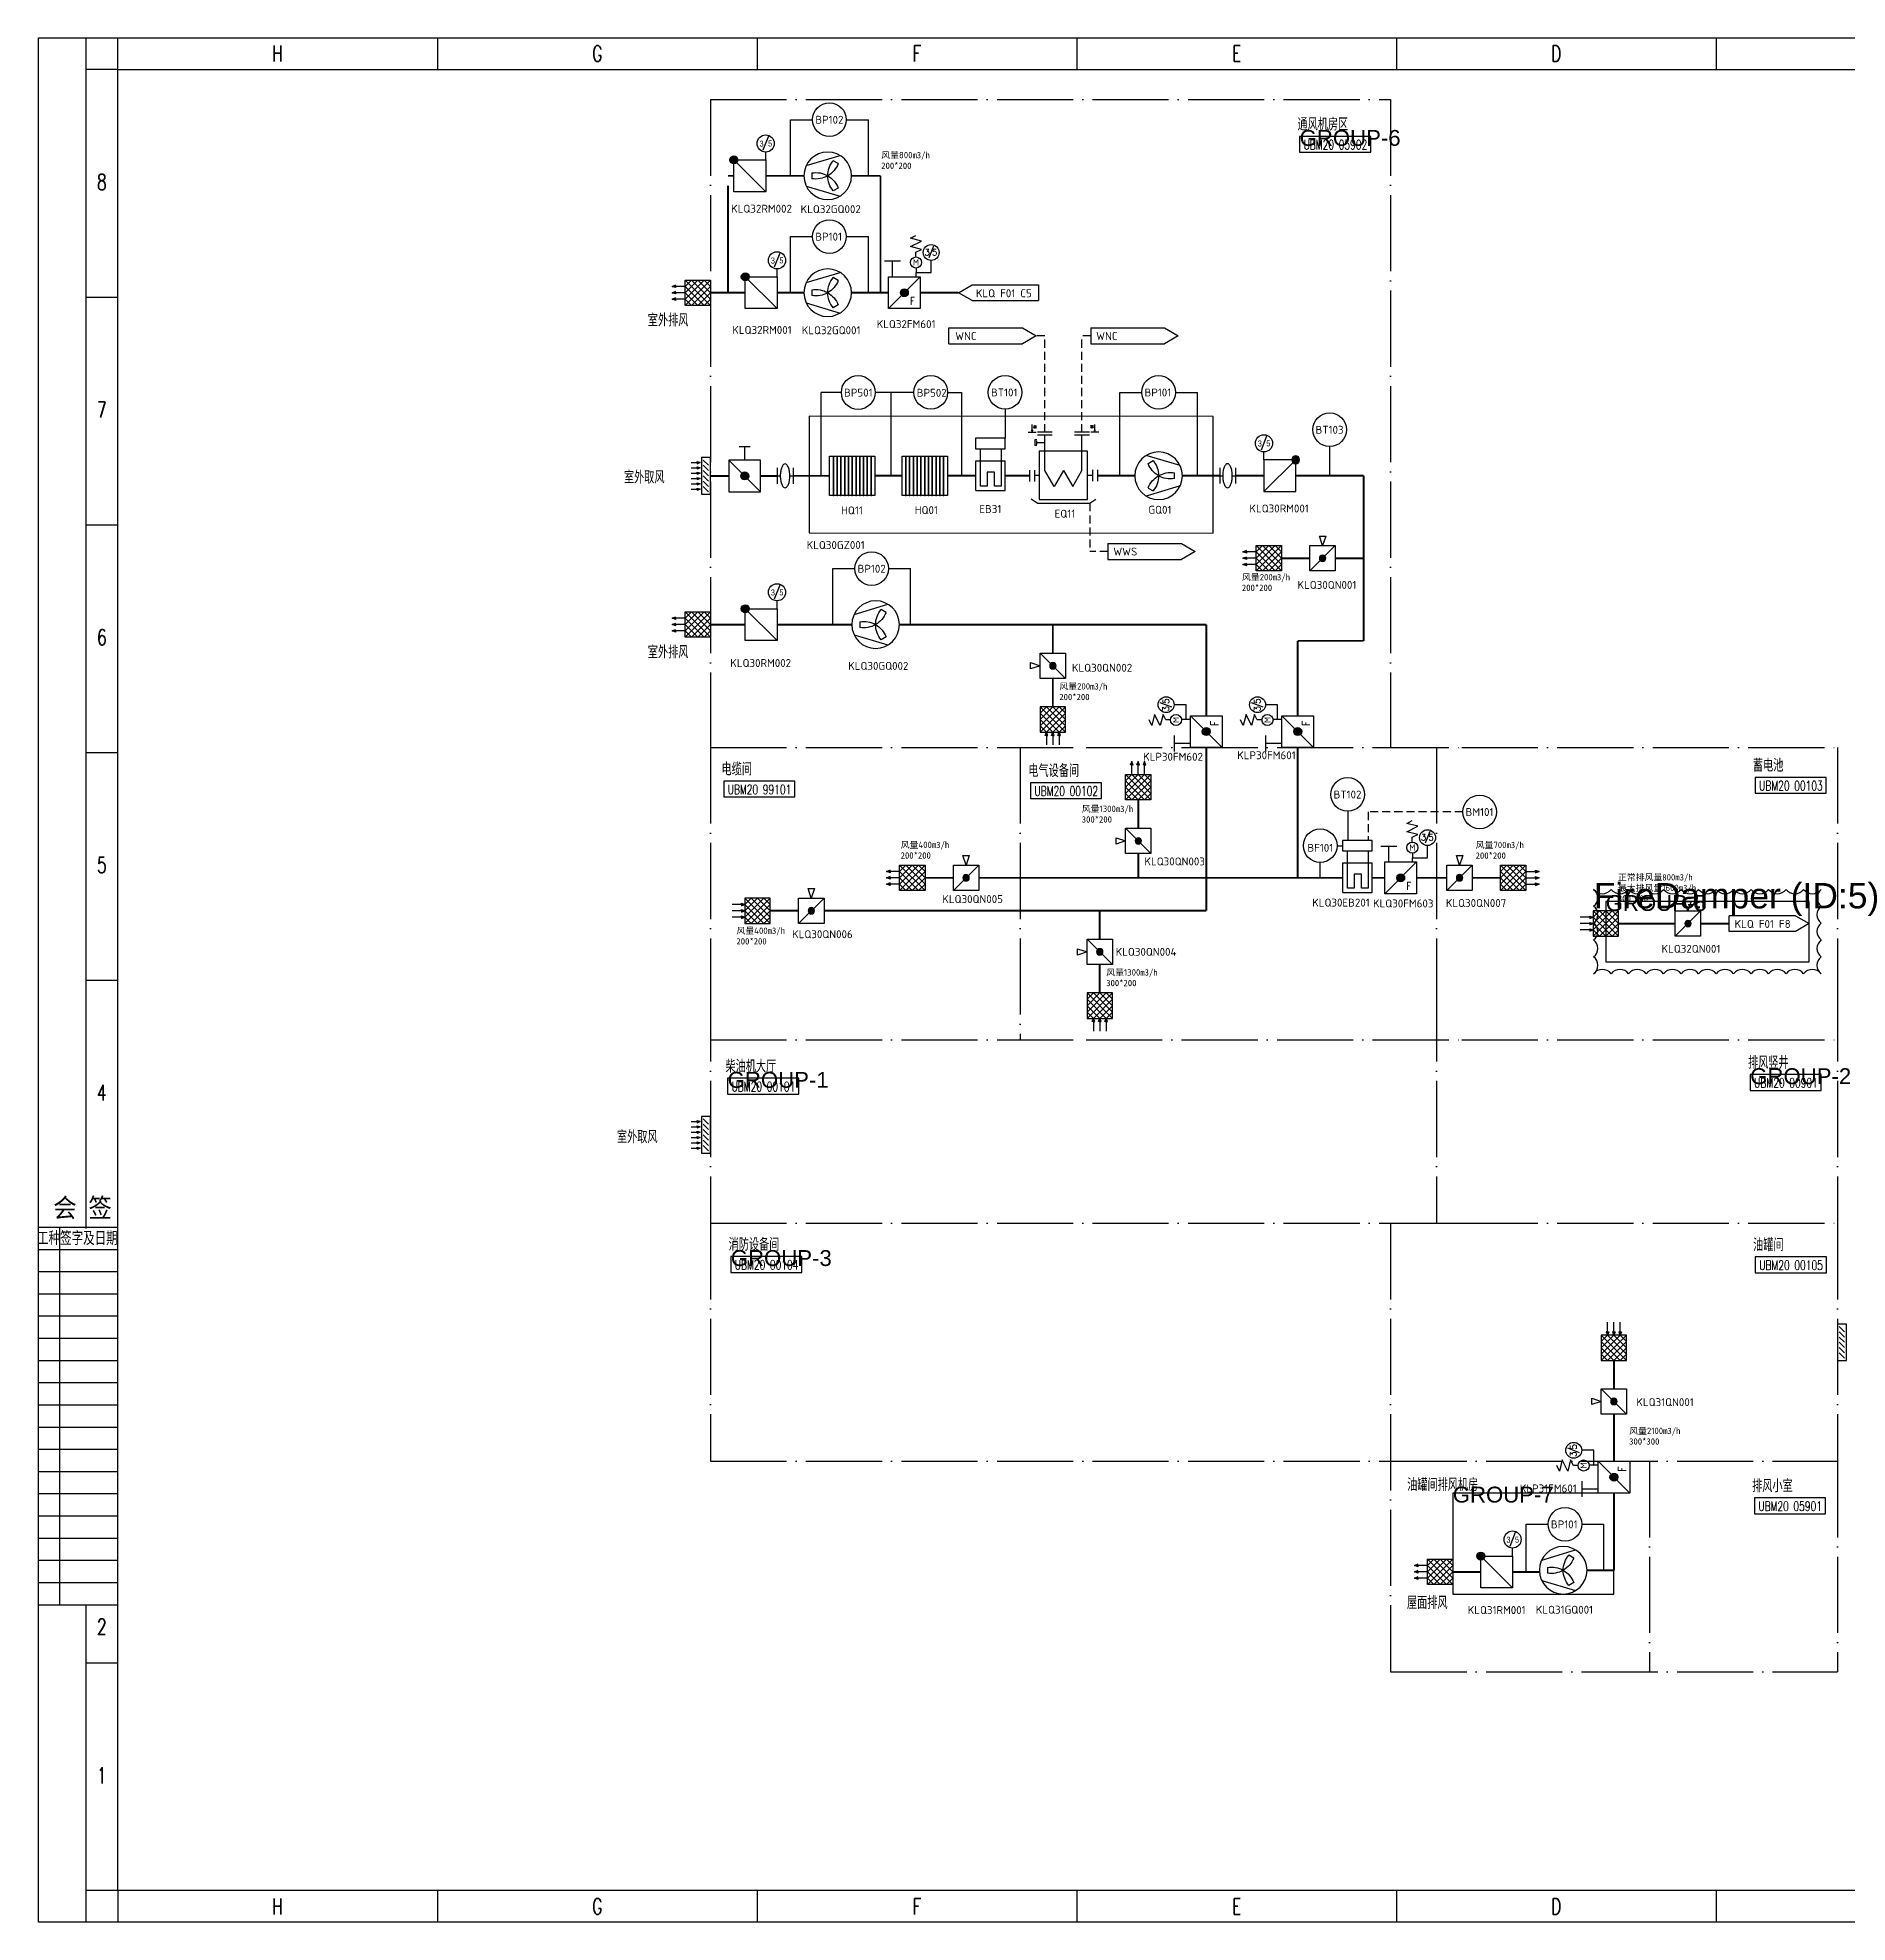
# Model space of a CAD drawing. Header units: inches. Extents: x 15 to 3191, y -520 to 602.
# Drawn here: x 15 to 585, y 8 to 602 of the extents above; entities that cross this region are included whole.
import ezdxf
from ezdxf.enums import TextEntityAlignment as Align

# ---------------------------------------------------------------- set-up
doc = ezdxf.new("R2010")
doc.units = ezdxf.units.IN
for name, pattern in [('ACAD_ISO04W100', [30, 24, -3, 0, -3]), ('DASHEDX2', [38.1, 25.4, -12.7]), ('DASHEDX3', [7, 5, -2])]:
    doc.linetypes.add(name, pattern=pattern)
for name, color, linetype in [('05Basic', 3, 'Continuous'), ('1', 7, 'Continuous'), ('DUCT', 1, 'Continuous'), ('FEATURE_ANNOTATIONS', 1, 'Continuous'), ('LEGEND_BBOX', 1, 'Continuous'), ('TBasic', 2, 'Continuous'), ('V-10_fire damper', 3, 'Continuous'), ('图框', 4, 'Continuous'), ('土建', 4, 'Continuous'), ('通风设备', 3, 'Continuous')]:
    doc.layers.add(name, color=color, linetype=linetype)
doc.styles.add('HW', font='wromans.shx', dxfattribs={"bigfont": 'hztxtc.shx'})
doc.styles.add('HZ', font='txt_____.ttf', dxfattribs={"width": 0.7, "bigfont": 'HZTXT'})
doc.styles.add('ISOCP', font='isocpeur.ttf')
doc.styles.add('ISOCPEUR', font='isocpeur.ttf')
doc.styles.add('ROMAND', font='romand__.ttf', dxfattribs={"width": 0.7, "bigfont": 'OCHINESE.shx'})
doc.styles.add('SIMPLEX', font='SIMPLEX', dxfattribs={"width": 0.6})
doc.styles.get("Standard").update_dxf_attribs({"font": 'arial.ttf'})

# ---------------------------------------------------------------- blocks, each defined once
blk = doc.blocks.new('会签')
at = {"color": 0, "transparency": 33554687}
for p, q in [((3629.69, -1305.73), (3604.69, -1305.73)), ((3611.37, -1424.73), (3611.37, -1305.73)), ((3629.69, -1312.73), (3604.69, -1312.73)), ((3629.69, -1319.73), (3604.69, -1319.73)), ((3629.69, -1326.73), (3604.69, -1326.73)), ((3629.69, -1333.73), (3604.69, -1333.73)), ((3629.69, -1340.73), (3604.69, -1340.73)), ((3629.69, -1347.73), (3604.69, -1347.73)), ((3629.69, -1354.73), (3604.69, -1354.73)), ((3629.69, -1361.73), (3604.69, -1361.73)), ((3629.69, -1368.73), (3604.69, -1368.73)), ((3629.69, -1375.73), (3604.69, -1375.73)), ((3629.69, -1382.73), (3604.69, -1382.73)), ((3629.69, -1389.73), (3604.69, -1389.73)), ((3629.69, -1396.73), (3604.69, -1396.73)), ((3629.69, -1403.73), (3604.69, -1403.73)), ((3629.69, -1410.73), (3604.69, -1410.73)), ((3629.69, -1417.73), (3604.69, -1417.73)), ((3629.69, -1424.73), (3604.69, -1424.73))]:
    blk.add_line(p, q, dxfattribs=at)
for s, height, style, width, p in [('会 签  ', 6, 'HZ', 0.9, (3622.23, -1302.52)), ('工种签字及日期', 3.8, 'ROMAND', 0.7, (3616.9, -1310.89))]:
    blk.add_text(s, height=height, dxfattribs=dict(at, style=style, width=width)).set_placement(p, align=Align.CENTER)
blk = doc.blocks.new('tk1')
at = {"layer": '图框'}
for p, q in [((-831, 584), (10, 584)), ((-831, -10), (-831, 584)), ((-816, 208.63), (-816, 584)), ((-806, 574), (-806, 584)), ((-705.25, 584), (-705.25, 574)), ((-604.5, 584), (-604.5, 574)), ((-503.75, 584), (-503.75, 574)), ((-403, 584), (-403, 574)), ((-302.25, 584), (-302.25, 574)), ((-201.5, 584), (-201.5, 574)), ((-100.75, 584), (-100.75, 574)), ((0, 574), (0, 584)), ((10, 584), (10, -10)), ((-806, 574), (-816, 574)), ((0, 574), (10, 574)), ((-816, 502.25), (-806, 502.25)), ((0, 502.25), (10, 502.25)), ((-816, 430.5), (-806, 430.5)), ((0, 430.5), (10, 430.5)), ((-816, 358.75), (-806, 358.75)), ((0, 358.75), (10, 358.75)), ((-816, 287), (-806, 287)), ((0, 287), (0, 0)), ((0, 287), (0, 0)), ((0, 287), (0, 0)), ((0, 287), (0, 0)), ((0, 287), (10, 287)), ((0, 215.25), (10, 215.25)), ((0, 143.5), (10, 143.5)), ((-816, -10), (-816, 89.94)), ((-816, 71.75), (-806, 71.75)), ((0, 71.75), (10, 71.75)), ((-806, 0), (-816, 0)), ((-806, 0), (-806, -10)), ((-705.25, 0), (-705.25, -10)), ((-604.5, 0), (-604.5, -10)), ((-503.75, 0), (-503.75, -10)), ((-403, 0), (-403, -10)), ((-302.25, 0), (-302.25, -10)), ((-201.5, 0), (-201.5, -10)), ((-201.5, 0), (-201.5, -10)), ((-100.75, 0), (-100.75, -10)), ((0, 0), (0, -10)), ((0, 0), (10, 0)), ((10, -10), (-831, -10))]:
    blk.add_line(p, q, dxfattribs=at)
at = {"layer": '图框', "color": 1}
for p, q in [((-806, 574), (0, 574)), ((-806, 0), (-806, 574)), ((0, 574), (0, 0)), ((0, 0), (-806, 0))]:
    blk.add_line(p, q, dxfattribs=at)
at = {"color": 0, "transparency": 33554687}
blk.add_blockref('会签', (-4435.65, 1514.73), dxfattribs=at)
at = {"layer": '图框', "style": 'HZ', "width": 0.7}
for s, p in [('H', (-755.63, 576.5)), ('G', (-654.88, 576.5)), ('F', (-554.13, 576.5)), ('E', (-453.38, 576.5)), ('D', (-352.63, 576.5)), ('C', (-251.88, 576.5)), ('B', (-151.13, 576.5)), ('A', (-50.38, 576.5)), ('8', (-811.04, 536.01)), ('8', (4.96, 536.01)), ('7', (-811.04, 464.26)), ('7', (4.96, 464.26)), ('6', (-811.04, 392.51)), ('6', (4.96, 392.51)), ('5', (-811.04, 320.76)), ('5', (4.96, 320.76)), ('4', (-811.04, 249.01)), ('4', (4.96, 249.01)), ('3', (4.96, 177.26)), ('2', (4.96, 105.51)), ('2', (-811.04, 80.69)), ('1', (-811.04, 33.76)), ('1', (4.96, 33.76)), ('H', (-755.63, -7.5)), ('G', (-654.88, -7.5)), ('F', (-554.13, -7.5)), ('E', (-453.38, -7.5)), ('D', (-352.63, -7.5)), ('C', (-251.88, -7.5)), ('B', (-151.13, -7.5)), ('A', (-50.38, -7.5))]:
    blk.add_text(s, height=5, dxfattribs=at).set_placement(p, align=Align.CENTER)
blk = doc.blocks.new('ms1862')
at = {"color": 0, "transparency": 33554687}
for p, q in [((0, 5), (10, 5)), ((0, 2.5), (2.5, 5)), ((0, 0), (5, 5)), ((0, -2.5), (7.5, 5)), ((0, -5), (10, 5)), ((0, 5), (10, -5)), ((0, -5), (0, 5)), ((0, 2.5), (0, 5)), ((0, 2.5), (0, 5)), ((0, 2.5), (7.5, -5)), ((0, 0), (5, -5)), ((10, -2.5), (2.5, 5)), ((2.5, -5), (10, 2.5)), ((5, 5), (10, 0)), ((5, -5), (10, 0)), ((7.5, 5), (10, 2.5)), ((10, 5), (10, -5)), ((10, 2.5), (15, 2.5)), ((10, 0), (15, 0)), ((13.75, 3), (15, 2.5)), ((13.75, 2.5), (13.75, 3)), ((13.75, 2), (15, 2.5)), ((13.75, 2.5), (13.75, 2)), ((13.75, 0.5), (15, 0)), ((13.75, 0), (13.75, 0.5)), ((13.75, 0), (13.75, -0.5)), ((13.75, -0.5), (15, 0)), ((0, -2.5), (2.5, -5)), ((10, -5), (0, -5)), ((7.5, -5), (10, -2.5)), ((10, -2.5), (15, -2.5)), ((13.75, -2), (15, -2.5)), ((13.75, -2.5), (13.75, -2)), ((13.75, -3), (15, -2.5)), ((13.75, -2.5), (13.75, -3))]:
    blk.add_line(p, q, dxfattribs=at)
for p in [(10, 0), (15, 2.5), (15, 0), (10, -2.5), (15, -2.5)]:
    blk.add_point(p, dxfattribs=at)
blk = doc.blocks.new('ms0405')
at = {"color": 0, "transparency": 33554687}
for p, q in [((-1.25, 3.75), (0, 0)), ((1.25, 3.75), (-1.25, 3.75)), ((0, 0), (1.25, 3.75))]:
    blk.add_line(p, q, dxfattribs=at)
blk = doc.blocks.new('ms1801_k10')
at = {"color": 0, "linetype": 'Continuous', "transparency": 33554687}
for p, q in [((-5, 5), (-5, -5)), ((-5, 5), (5, -5)), ((5, 5), (-5, 5)), ((5, -5), (5, 5)), ((-5, -5), (5, -5))]:
    blk.add_line(p, q, dxfattribs=at)
for radius in [1.25, 1.12, 1, 0.875, 0.75, 0.625, 0.5, 0.375, 0.25, 0.125]:
    blk.add_circle((0, 0), radius, dxfattribs=at)
at = {"color": 0, "transparency": 33554687}
blk.add_blockref('ms0405', (0, 5), dxfattribs=at)
blk = doc.blocks.new('ms1863')
at = {"color": 0, "linetype": 'ByBlock', "transparency": 33554687}
for p, q in [((-2.5, 0), (-5, -2.5)), ((0, 0), (-5, -5)), ((-5, 0), (5, -10)), ((-5, -10), (-5, 0)), ((-5, 0), (5, 0)), ((-2.5, 0), (5, -7.5)), ((0, 0), (5, -5)), ((5, 0), (-5, -10)), ((2.5, 0), (-5, -7.5)), ((-5, -2.5), (2.5, -10)), ((-5, -5), (0, -10)), ((-2.5, -10), (5, -2.5)), ((5, -5), (0, -10)), ((2.5, 0), (5, -2.5)), ((2.5, 0), (5, 0)), ((2.5, 0), (5, 0)), ((5, 0), (5, -10)), ((-5, -7.5), (-2.5, -10)), ((5, -10), (-5, -10)), ((-3, -11.25), (-2.5, -10)), ((-2.5, -11.25), (-3, -11.25)), ((-2.5, -10), (-2.5, -15)), ((-2, -11.25), (-2.5, -10)), ((-2.5, -11.25), (-2, -11.25)), ((-0.5, -11.25), (0, -10)), ((0, -11.25), (-0.5, -11.25)), ((0, -10), (0, -15)), ((0.5, -11.25), (0, -10)), ((0, -11.25), (0.5, -11.25)), ((2, -11.25), (2.5, -10)), ((2.5, -11.25), (2, -11.25)), ((5, -7.5), (2.5, -10)), ((2.5, -10), (2.5, -15)), ((3, -11.25), (2.5, -10)), ((2.5, -11.25), (3, -11.25))]:
    blk.add_line(p, q, dxfattribs=at)
for p in [(-2.5, -10), (0, -10), (2.5, -10)]:
    blk.add_point(p, dxfattribs=at)
blk = doc.blocks.new('ms1008_k01')
at = {"color": 0, "transparency": 33554687}
for p, q in [((-3.22, 6.77), (-6.42, -3.88)), ((3.22, 6.77), (6.42, -3.88)), ((-0.89, 5), (0.91, 5)), ((-3.86, -3.3), (-4.77, -1.75)), ((3.86, -3.3), (4.77, -1.75))]:
    blk.add_line(p, q, dxfattribs=at)
blk.add_circle((0, 0), 7.5, dxfattribs=at)
for centre, start, end in [((0.05, -7.5), 90.36903, 129.9804), ((-6.52, 3.71), 290.79204, 330.36903), ((6.5, 3.73), 170.2818, 209.8588), ((-6.49, 3.77), 329.8588, 9.47016), ((-0.05, -7.5), 50.0196, 89.63097), ((6.52, 3.71), 209.63097, 249.20796)]:
    blk.add_arc(centre, 7.5, start, end, dxfattribs=at)
blk = doc.blocks.new('ms0221')
at = {"color": 0, "transparency": 33554687}
for p, q in [((-2.5, 2.5), (-2.5, -2.5)), ((2.5, 2.5), (2.5, -2.5)), ((-2.53, -0.03), (-1.53, -0.03)), ((1.47, -0.03), (2.47, -0.03))]:
    blk.add_line(p, q, dxfattribs=at)
for centre, radius, start, end in [((7.86, -0.03), 9.4, 170.61285, 180), ((3.94, 0.62), 5.42, 158.24236, 170.61285), ((1.48, 1.6), 2.77, 136.06358, 158.24236), ((-0.03, 3.06), 0.67, 90, 136.06358), ((-0.03, 3.06), 0.67, 43.93642, 90), ((-1.55, 1.6), 2.77, 21.75764, 43.93642), ((-4.01, 0.62), 5.42, 9.38715, 21.75764), ((-7.93, -0.03), 9.4, 0, 9.38715), ((7.86, -0.03), 9.4, 180, 189.38715), ((3.94, -0.68), 5.42, 189.38715, 201.75764), ((1.48, -1.66), 2.77, 201.75764, 223.93642), ((-0.03, -3.12), 0.67, 223.93642, 270), ((-0.03, -3.12), 0.67, 270, 316.06358), ((-1.55, -1.66), 2.77, 316.06358, 338.24236), ((-4.01, -0.68), 5.42, 338.24236, 350.61285), ((-7.93, -0.03), 9.4, 350.61285, 360)]:
    blk.add_arc(centre, radius, start, end, dxfattribs=at)
blk = doc.blocks.new('ms1821')
at = {"color": 0, "transparency": 33554687}
for p, q in [((-5, 5), (5, -5)), ((-5, 5), (5, 5)), ((-5, -5), (-5, 5)), ((5, 5), (5, -5)), ((5, -5), (-5, -5))]:
    blk.add_line(p, q, dxfattribs=at)
for radius in [1.25, 1.12, 1, 0.875, 0.75, 0.625, 0.5, 0.375, 0.25, 0.125]:
    blk.add_circle((-5, 5), radius, dxfattribs=at)
blk = doc.blocks.new('防火阀vaf')
at = {"color": 3}
for p, q in [((1660.48, 1013.01), (1662.23, 1013.89)), ((1663.98, 1012.14), (1660.48, 1013.01)), ((1660.48, 1010.39), (1663.98, 1012.14)), ((1663.98, 1009.51), (1660.48, 1010.39)), ((1667.77, 1010.51), (1666.31, 1006.81)), ((1652.32, 1005.87), (1657.32, 1005.87)), ((1654.82, 1000.87), (1654.82, 1005.87)), ((1662.23, 1008.64), (1663.98, 1009.51)), ((1662.23, 1007.15), (1662.23, 1008.64)), ((1653.57, 1000.87), (1663.57, 1000.87)), ((1653.57, 990.87), (1663.57, 1000.87)), ((1653.57, 990.87), (1653.57, 1000.87)), ((1662.32, 1000.87), (1662.38, 1003.66)), ((1663.57, 1000.87), (1663.57, 990.87)), ((1663.57, 990.87), (1653.57, 990.87))]:
    blk.add_line(p, q, dxfattribs=at)
at = {"color": 3, "linetype": 'Continuous'}
for p, q in [((1667.03, 1002.19), (1667.03, 1006.02)), ((1662.32, 1002.19), (1667.03, 1002.19))]:
    blk.add_line(p, q, dxfattribs=at)
blk.add_circle((1667.03, 1008.53), 2.51, dxfattribs=at)
at = {"color": 3}
for centre, radius in [((1662.23, 1005.4), 1.75), ((1658.57, 995.87), 1.25), ((1658.57, 995.87), 1.12), ((1658.57, 995.87), 1), ((1658.57, 995.87), 0.875), ((1658.57, 995.87), 0.75), ((1658.57, 995.87), 0.625), ((1658.57, 995.87), 0.5), ((1658.57, 995.87), 0.375), ((1658.57, 995.87), 0.25), ((1658.57, 995.87), 0.125)]:
    blk.add_circle(centre, radius, dxfattribs=at)
at = {"color": 3, "style": 'ISOCP'}
blk.add_text('M', height=2, rotation=359.99998, dxfattribs=at).set_placement((1662.23, 1005.4), align=Align.MIDDLE)
at = {"color": 3, "style": 'ROMAND'}
for s, p in [('3', (1665.78, 1008.63)), ('5', (1668.13, 1008.6))]:
    blk.add_text(s, height=2, dxfattribs=at).set_placement(p, align=Align.MIDDLE)
at = {"color": 3, "style": 'HZ', "width": 0.8}
blk.add_text('F', height=2.46, dxfattribs=at).set_placement((1660.36, 992.04))

msp = doc.modelspace()

# ---------------------------------------------------------------- hatches: boundary and pattern name
at = {"transparency": 33554687}
h = msp.add_hatch(color=0, dxfattribs=at)
h.paths.add_polyline_path([(328.1, 477.31), (327.97, 478.06), (328.1, 478.06)])
h.paths.add_polyline_path([(328.1, 477.31), (328.1, 478.06), (328.22, 478.06)])
h = msp.add_hatch(color=0, dxfattribs=at)
h.paths.add_polyline_path([(347.82, 477.31), (347.94, 478.06), (347.82, 478.06)])
h.paths.add_polyline_path([(347.82, 477.31), (347.82, 478.06), (347.69, 478.06)])

# ---------------------------------------------------------------- linework, layer by layer
at = {"color": 0, "linetype": 'ACAD_ISO04W100', "transparency": 33554687}
for p, q in [((226.72, 582.16), (441.05, 582.16)), ((226.72, 377.99), (345.11, 377.99)), ((226.72, 377.99), (345.11, 377.99)), ((345.11, 377.99), (463.49, 377.99)), ((345.11, 377.99), (463.49, 377.99)), ((463.49, 377.99), (581.87, 377.99)), ((463.49, 377.99), (581.87, 377.99)), ((226.72, 285.85), (345.11, 285.85)), ((345.11, 285.85), (463.49, 285.85)), ((463.49, 285.85), (581.87, 285.85)), ((226.72, 227.99), (441.05, 227.99)), ((441.05, 227.99), (463.49, 227.99)), ((463.49, 227.99), (581.87, 227.99)), ((226.72, 152.99), (441.05, 152.99)), ((441.05, 152.99), (581.87, 152.99)), ((441.05, 152.99), (463.49, 152.99)), ((441.05, 86.58), (581.87, 86.58))]:
    msp.add_line(p, q, dxfattribs=at)
at = {"color": 3}
for p, q in [((244.97, 570.6), (243.24, 566.2)), ((244.12, 563.15), (244.12, 565.65)), ((248.54, 533.75), (246.81, 529.35)), ((247.69, 526.3), (247.69, 528.8)), ((334.45, 477.31), (329.78, 477.31)), ((334.45, 476.36), (329.78, 476.36)), ((332.12, 465.22), (332.12, 476.36)), ((346.13, 477.31), (341.47, 477.31)), ((346.13, 476.36), (341.47, 476.36)), ((343.8, 465.22), (343.8, 476.36)), ((402, 476.09), (400.27, 471.69)), ((264.28, 457.4), (264.28, 469.83)), ((264.28, 469.83), (278.53, 469.83)), ((265.46, 457.4), (265.46, 469.83)), ((265.46, 469.73), (265.46, 457.4)), ((266.65, 457.4), (266.65, 469.83)), ((266.65, 469.73), (266.65, 457.4)), ((267.84, 457.4), (267.84, 469.83)), ((267.84, 469.73), (267.84, 457.4)), ((269.03, 457.4), (269.03, 469.83)), ((269.03, 469.73), (269.03, 457.4)), ((270.22, 457.4), (270.22, 469.83)), ((270.22, 469.73), (270.22, 457.4)), ((271.4, 457.4), (271.4, 469.83)), ((271.4, 469.73), (271.4, 457.4)), ((272.59, 457.4), (272.59, 469.83)), ((272.59, 469.73), (272.59, 457.4)), ((273.78, 457.4), (273.78, 469.83)), ((273.78, 469.73), (273.78, 457.4)), ((274.97, 457.4), (274.97, 469.83)), ((274.97, 469.73), (274.97, 457.4)), ((276.15, 457.4), (276.15, 469.83)), ((276.15, 469.73), (276.15, 457.4)), ((277.34, 457.4), (277.34, 469.83)), ((277.34, 469.73), (277.34, 457.4)), ((278.53, 469.83), (278.53, 457.4)), ((287.11, 457.4), (287.11, 469.83)), ((287.11, 469.83), (301.37, 469.83)), ((288.3, 457.4), (288.3, 469.83)), ((288.3, 469.73), (288.3, 457.4)), ((289.49, 457.4), (289.49, 469.83)), ((289.49, 469.73), (289.49, 457.4)), ((290.68, 457.4), (290.68, 469.83)), ((290.68, 469.73), (290.68, 457.4)), ((291.86, 457.4), (291.86, 469.83)), ((291.86, 469.73), (291.86, 457.4)), ((293.05, 457.4), (293.05, 469.83)), ((293.05, 469.73), (293.05, 457.4)), ((294.24, 457.4), (294.24, 469.83)), ((294.24, 469.73), (294.24, 457.4)), ((295.43, 457.4), (295.43, 469.83)), ((295.43, 469.73), (295.43, 457.4)), ((296.62, 457.4), (296.62, 469.83)), ((296.62, 469.73), (296.62, 457.4)), ((297.8, 457.4), (297.8, 469.83)), ((297.8, 469.73), (297.8, 457.4)), ((298.99, 457.4), (298.99, 469.83)), ((298.99, 469.73), (298.99, 457.4)), ((300.18, 457.4), (300.18, 469.83)), ((300.18, 469.73), (300.18, 457.4)), ((301.37, 469.83), (301.37, 457.4)), ((345.58, 471.35), (330.33, 471.35)), ((330.33, 471.35), (330.33, 456.1)), ((345.58, 456.1), (345.58, 471.35)), ((401.15, 468.64), (401.15, 471.14)), ((327.21, 465.41), (327.21, 461.82)), ((328.8, 465.41), (328.8, 461.82)), ((335.04, 460.26), (332.12, 465.22)), ((337.96, 465.22), (335.04, 460.26)), ((337.96, 465.22), (340.88, 460.26)), ((340.88, 460.26), (343.8, 465.22)), ((347.11, 465.47), (347.11, 461.89)), ((348.71, 465.47), (348.71, 461.89)), ((278.53, 457.4), (264.28, 457.4)), ((301.37, 457.4), (287.11, 457.4)), ((329.73, 454.94), (327.82, 456.21)), ((329.73, 454.94), (346.3, 454.94)), ((330.33, 456.1), (345.58, 456.1)), ((346.3, 454.94), (348.21, 456.21)), ((248.54, 429.13), (246.81, 424.74)), ((247.69, 421.69), (247.69, 424.19)), ((480.37, 130.57), (478.63, 126.17)), ((479.51, 123.12), (479.51, 125.62))]:
    msp.add_line(p, q, dxfattribs=at)
for p, q in [((251.93, 558.2), (251.93, 575.84)), ((251.93, 575.84), (258.89, 575.84)), ((269.51, 575.84), (276.47, 575.84)), ((276.47, 558.15), (276.47, 575.84)), ((251.93, 521.35), (251.93, 539)), ((251.93, 539), (258.89, 539)), ((269.51, 539), (276.47, 539)), ((276.47, 521.3), (276.47, 539)), ((346.56, 510.21), (346.56, 505.19)), ((267.95, 489.9), (261.61, 489.9)), ((261.61, 463.62), (261.61, 489.9)), ((290.85, 489.9), (278.58, 489.9)), ((283.62, 463.62), (283.62, 489.9)), ((301.48, 489.9), (305.85, 489.9)), ((305.85, 489.9), (305.85, 463.62)), ((355.68, 463.62), (355.68, 489.9)), ((355.68, 489.9), (362.64, 489.9)), ((373.27, 489.9), (380.22, 489.9)), ((380.22, 463.62), (380.22, 489.9)), ((319.58, 484.58), (319.58, 475.41)), ((421.86, 472.81), (421.86, 463.64)), ((351.97, 442.26), (351.97, 437.25)), ((265.25, 416.69), (265.25, 434.34)), ((265.25, 434.34), (272.21, 434.34)), ((282.84, 434.34), (289.79, 434.34)), ((289.79, 416.65), (289.79, 434.34)), ((427.54, 357.85), (427.54, 348.69)), ((418.89, 336.89), (418.89, 341.71)), ((483.77, 118.12), (483.77, 133.14)), ((483.77, 133.14), (490.72, 133.14)), ((501.35, 133.14), (508.31, 133.14)), ((508.31, 118.64), (508.31, 133.14))]:
    msp.add_line(p, q)
at = {"color": 7}
for p, q in [((304.86, 521.3), (309.16, 523.81)), ((309.16, 518.8), (304.86, 521.3)), ((325.06, 510.21), (329.36, 507.7)), ((329.36, 507.7), (325.06, 505.19)), ((369.8, 510.21), (374.1, 507.7)), ((374.1, 507.7), (369.8, 505.19)), ((375.21, 442.26), (379.51, 439.76)), ((379.51, 439.76), (375.21, 437.25)), ((568.66, 324.95), (572.96, 322.45)), ((572.96, 322.45), (568.66, 319.94))]:
    msp.add_line(p, q, dxfattribs=at)
at = {"color": 7, "linetype": 'Continuous'}
for p, q in [((309.16, 523.81), (330.09, 523.81)), ((330.09, 523.81), (330.09, 518.8)), ((309.16, 518.8), (330.09, 518.8)), ((301.82, 510.21), (325.06, 510.21)), ((301.82, 505.19), (301.82, 510.21)), ((301.82, 505.19), (325.06, 505.19)), ((346.56, 510.21), (369.8, 510.21)), ((346.56, 505.19), (369.8, 505.19)), ((351.97, 442.26), (375.21, 442.26)), ((351.97, 437.25), (375.21, 437.25)), ((547.73, 319.94), (547.73, 324.95)), ((568.66, 324.95), (547.73, 324.95)), ((568.66, 319.94), (547.73, 319.94))]:
    msp.add_line(p, q, dxfattribs=at)
at = {"color": 3, "linetype": 'DASHEDX2', "ltscale": 0.1}
for p, q in [((332.12, 507.7), (329.36, 507.7)), ((332.12, 477.31), (332.12, 507.7)), ((343.8, 477.31), (343.8, 507.7)), ((346.56, 507.7), (343.8, 507.7)), ((346.3, 454.94), (346.3, 439.76)), ((351.97, 439.76), (346.3, 439.76))]:
    msp.add_line(p, q, dxfattribs=at)
at = {"color": 0, "transparency": 33554687}
for p, q in [((326.85, 477.31), (329.35, 477.31)), ((328.1, 477.31), (327.97, 478.06)), ((327.97, 478.06), (328.22, 478.06)), ((328.1, 477.31), (328.1, 479.81)), ((328.22, 478.06), (328.1, 477.31)), ((328.5, 478.76), (329.47, 479.33)), ((328.5, 479.33), (329.47, 478.76)), ((328.5, 478.77), (329.46, 479.33)), ((328.5, 479.33), (329.46, 478.76)), ((328.5, 478.77), (329.47, 479.33)), ((328.5, 479.33), (329.47, 478.76)), ((328.98, 479.55), (328.98, 478.55)), ((328.98, 479.54), (328.98, 478.54)), ((328.99, 479.55), (328.99, 478.55)), ((347.41, 478.76), (346.45, 479.33)), ((347.41, 479.33), (346.45, 478.76)), ((347.42, 478.77), (346.45, 479.33)), ((347.41, 479.33), (346.45, 478.76)), ((347.41, 478.77), (346.45, 479.33)), ((347.41, 479.33), (346.45, 478.76)), ((349.07, 477.31), (346.57, 477.31)), ((346.93, 479.55), (346.93, 478.55)), ((346.93, 479.55), (346.93, 478.55)), ((346.93, 479.54), (346.93, 478.54)), ((347.69, 478.06), (347.82, 477.31)), ((347.94, 478.06), (347.69, 478.06)), ((347.82, 477.31), (347.82, 479.81)), ((347.82, 477.31), (347.94, 478.06)), ((329.62, 474.05), (332.12, 474.05))]:
    msp.add_line(p, q, dxfattribs=at)
at = {"color": 0, "linetype": 'Continuous', "transparency": 33554687}
for p, q in [((329.62, 474.95), (328.92, 474.95)), ((328.92, 474.95), (328.92, 473.16)), ((329.62, 473.16), (328.92, 473.16)), ((329.62, 474.05), (329.62, 474.61)), ((329.62, 473.5), (329.62, 474.05))]:
    msp.add_line(p, q, dxfattribs=at)
at = {"color": 4, "linetype": 'DASHEDX2', "ltscale": 0.1}
for p, q in [((434.03, 357.65), (434.03, 348.69)), ((463.83, 357.65), (434.03, 357.65)), ((424.21, 347.02), (425.91, 347.02))]:
    msp.add_line(p, q, dxfattribs=at)
at = {"color": 6}
for points in [[(412.4, 565.59), (434.81, 565.59), (434.81, 570.59), (412.4, 570.59)], [(555.95, 363.54), (578.36, 363.54), (578.36, 368.54), (555.95, 368.54)], [(230.88, 362.36), (253.29, 362.36), (253.29, 367.36), (230.88, 367.36)], [(327.59, 361.85), (349.99, 361.85), (349.99, 366.85), (327.59, 366.85)], [(232.13, 268.71), (254.54, 268.71), (254.54, 273.71), (232.13, 273.71)], [(554.41, 269.87), (576.82, 269.87), (576.82, 274.87), (554.41, 274.87)], [(233.12, 212.54), (255.53, 212.54), (255.53, 217.54), (233.12, 217.54)], [(556.01, 212.42), (578.42, 212.42), (578.42, 217.42), (556.01, 217.42)], [(555.71, 136.45), (578.11, 136.45), (578.11, 141.45), (555.71, 141.45)]]:
    msp.add_lwpolyline(points, close=True, dxfattribs=at)
for centre in [(264.2, 575.84), (264.2, 539), (273.27, 489.85), (296.16, 489.9), (319.58, 489.9), (367.95, 489.9), (421.86, 478.12), (277.52, 434.34), (427.54, 363.17), (469.14, 357.65), (418.89, 347.02), (496.04, 133.14)]:
    msp.add_circle(centre, 5.31)
at = {"color": 3}
for centre in [(244.12, 568.35), (247.69, 531.5), (401.15, 473.84), (247.69, 426.89), (479.51, 128.32)]:
    msp.add_circle(centre, 2.7, dxfattribs=at)
for p in [(265.46, 457.4), (266.65, 457.4), (267.84, 457.4), (269.03, 457.4), (270.22, 457.4), (271.4, 457.4), (272.59, 457.4), (273.78, 457.4), (274.97, 457.4), (276.15, 457.4), (277.34, 457.4), (288.3, 457.4), (289.49, 457.4), (290.68, 457.4), (291.86, 457.4), (293.05, 457.4), (294.24, 457.4), (295.43, 457.4), (296.62, 457.4), (297.8, 457.4), (298.99, 457.4), (300.18, 457.4)]:
    msp.add_point(p, dxfattribs=at)
at = {"layer": '1', "color": 3}
for p, q in [((330.33, 463.66), (328.8, 463.66)), ((347.11, 463.72), (345.58, 463.72))]:
    msp.add_line(p, q, dxfattribs=at)
at = {"layer": 'DUCT', "color": 1, "linetype": 'DASHEDX3', "const_width": 0.6}
for points in [[(232.21, 558.15), (234.12, 558.15)], [(244.12, 558.15), (256.17, 558.15)], [(271.17, 558.15), (280.3, 558.15)], [(280.3, 558.15), (280.3, 521.3)], [(232.21, 555.04), (232.21, 521.3)], [(226.72, 521.3), (237.69, 521.3)], [(247.69, 521.3), (256.17, 521.3)], [(271.17, 521.3), (282.82, 521.3)], [(292.82, 521.3), (304.86, 521.3)], [(226.72, 416.69), (237.69, 416.69)], [(247.69, 416.69), (271.23, 416.69)], [(286.26, 416.64), (382.98, 416.69)], [(334.62, 416.67), (334.62, 407.71)], [(382.98, 416.69), (382.98, 387.99)], [(334.62, 399.71), (334.62, 390.75)], [(382.98, 377.99), (382.98, 326.5)], [(254.5, 326.5), (245.54, 326.5)], [(262.5, 326.5), (382.98, 326.5)], [(349.41, 317.55), (349.41, 326.5)], [(521.82, 322.45), (512.86, 322.45)], [(530.78, 322.45), (521.82, 322.45)], [(547.73, 322.45), (538.78, 322.45)], [(349.41, 309.55), (349.41, 300.59)], [(511.44, 175.84), (511.44, 184.79)], [(511.44, 152.99), (511.44, 167.84)], [(511.44, 118.64), (511.44, 142.99)], [(502.97, 118.64), (511.44, 118.64)], [(460.66, 118.12), (469.51, 118.12)], [(479.51, 118.12), (487.99, 118.12)]]:
    msp.add_lwpolyline(points, dxfattribs=at)
at = {"layer": 'DUCT', "color": 1, "linetype": 'ByBlock', "const_width": 0.6}
for points in [[(226.72, 463.57), (232.51, 463.57)], [(242.51, 463.57), (247.72, 463.57)], [(252.76, 463.6), (264.28, 463.6)], [(278.53, 463.62), (287.11, 463.62)], [(301.37, 463.62), (310.32, 463.62)], [(319.62, 463.62), (327.21, 463.62)], [(348.71, 463.62), (360.45, 463.62)], [(375.45, 463.61), (387.2, 463.61)], [(392.2, 463.64), (401.15, 463.64)], [(411.15, 463.64), (432.57, 463.64)], [(432.57, 463.64), (432.57, 411.57)], [(406.65, 437.6), (415.61, 437.6)], [(423.61, 437.6), (432.57, 437.6)], [(411.79, 411.57), (432.57, 411.57)], [(411.79, 411.57), (411.79, 387.99)], [(411.79, 377.99), (411.79, 336.89)], [(361.54, 352.51), (361.54, 361.47)], [(361.54, 336.89), (361.54, 344.51)], [(294.33, 336.89), (303.28, 336.89)], [(311.28, 336.89), (411.79, 336.89)], [(411.79, 336.89), (425.99, 336.89)], [(435.29, 336.89), (439.25, 336.89)], [(449.25, 336.89), (458.79, 336.89)], [(466.79, 336.89), (475.74, 336.89)]]:
    msp.add_lwpolyline(points, dxfattribs=at)
at = {"layer": 'FEATURE_ANNOTATIONS', "color": 1}
msp.add_lwpolyline([(505.06, 306.65, 0.5), (505.06, 311.97, 0.5), (505.06, 317.29, 0.5), (505.06, 322.61, 0.5), (505.06, 327.93, 0.5), (505.06, 333.25, 0.5), (510.58, 333.25, 0.5), (516.09, 333.25, 0.5), (521.61, 333.25, 0.5), (527.12, 333.25, 0.5), (532.64, 333.25, 0.5), (538.15, 333.25, 0.5), (543.67, 333.25, 0.5), (549.18, 333.25, 0.5), (554.7, 333.25, 0.5), (560.21, 333.25, 0.5), (565.73, 333.25, 0.5), (571.24, 333.25, 0.5), (576.76, 333.25, 0.5), (576.76, 327.93, 0.5), (576.76, 322.61, 0.5), (576.76, 317.29, 0.5), (576.76, 311.97, 0.5), (576.76, 306.65, 0.5), (571.24, 306.65, 0.5), (565.73, 306.65, 0.5), (560.21, 306.65, 0.5), (554.7, 306.65, 0.5), (549.18, 306.65, 0.5), (543.67, 306.65, 0.5), (538.15, 306.65, 0.5), (532.64, 306.65, 0.5), (527.12, 306.65, 0.5), (521.61, 306.65, 0.5), (516.09, 306.65, 0.5), (510.58, 306.65, 0.5)], format="xyb", close=True, dxfattribs=at)
at = {"layer": 'LEGEND_BBOX', "color": 1}
for points in [[(412.4, 565.59), (434.81, 565.59), (434.81, 570.59), (412.4, 570.59)], [(508.86, 310.45), (572.96, 310.45), (572.96, 329.45), (508.86, 329.45)], [(232.13, 268.71), (254.54, 268.71), (254.54, 273.71), (232.13, 273.71)], [(554.41, 269.87), (576.82, 269.87), (576.82, 274.87), (554.41, 274.87)], [(233.12, 212.54), (255.53, 212.54), (255.53, 217.54), (233.12, 217.54)], [(460.66, 111.14), (511.44, 111.14), (511.44, 142.99), (460.66, 142.99)]]:
    msp.add_lwpolyline(points, close=True, dxfattribs=at)
at = {"layer": '土建', "color": 0, "linetype": 'ACAD_ISO04W100', "transparency": 33554687}
for p, q in [((226.72, 582.16), (226.72, 377.99)), ((441.05, 582.16), (441.05, 377.99)), ((226.72, 377.99), (226.72, 302.99)), ((324.33, 377.99), (324.33, 285.85)), ((455.54, 377.99), (455.54, 302.99)), ((581.87, 377.99), (581.87, 302.99)), ((226.72, 302.99), (226.72, 227.99)), ((455.54, 302.99), (455.54, 227.99)), ((581.87, 302.99), (581.87, 227.99)), ((226.72, 227.99), (226.72, 152.99)), ((441.05, 227.99), (441.05, 86.58)), ((581.87, 227.99), (581.87, 152.99)), ((522.68, 152.99), (522.68, 86.58)), ((581.87, 152.99), (581.87, 86.58))]:
    msp.add_line(p, q, dxfattribs=at)
at = {"layer": '土建', "color": 0, "transparency": 33554687}
msp.add_lwpolyline([(385.16, 482.26), (257.81, 482.38), (257.81, 445.61), (385.16, 445.5)], close=True, dxfattribs=at)
at = {"layer": '通风设备'}
for p, q in [((319.58, 475.41), (310.24, 475.41)), ((310.24, 475.41), (310.24, 472.08)), ((319.58, 472.08), (319.58, 475.41)), ((310.24, 472.08), (319.58, 472.08)), ((311.78, 471.79), (311.78, 472.08)), ((435.25, 348.69), (425.91, 348.69)), ((425.91, 348.69), (425.91, 345.35)), ((425.91, 345.35), (435.25, 345.35)), ((427.45, 345.06), (427.45, 345.36)), ((435.25, 345.35), (435.25, 348.69))]:
    msp.add_line(p, q, dxfattribs=at)
at = {"layer": '通风设备', "color": 3}
for p, q in [((226.72, 469.33), (223.84, 469.33)), ((223.84, 469.33), (223.84, 457.81)), ((226.72, 457.81), (226.72, 469.33)), ((237.51, 472.7), (235.76, 472.7)), ((237.51, 468.57), (237.51, 472.7)), ((239.27, 472.7), (237.51, 472.7)), ((311.78, 460.36), (311.78, 471.79)), ((318.37, 472.08), (318.37, 460.36)), ((220.61, 467.74), (223.33, 467.74)), ((220.61, 466.07), (223.33, 466.07)), ((220.61, 464.4), (223.33, 464.4)), ((222.5, 467.74), (222.5, 468.07)), ((222.5, 468.07), (223.33, 467.74)), ((222.5, 467.4), (223.33, 467.74)), ((222.5, 467.74), (222.5, 467.4)), ((222.5, 466.4), (223.33, 466.07)), ((222.5, 466.07), (222.5, 466.4)), ((222.5, 465.74), (223.33, 466.07)), ((222.5, 466.07), (222.5, 465.74)), ((222.5, 464.4), (222.5, 464.74)), ((222.5, 464.74), (223.33, 464.4)), ((222.5, 464.07), (223.33, 464.4)), ((222.5, 464.4), (222.5, 464.07)), ((224.45, 468.57), (226.12, 466.9)), ((224.45, 466.9), (226.12, 465.24)), ((224.45, 465.24), (226.12, 463.57)), ((224.45, 463.57), (226.12, 461.9)), ((310.32, 458.94), (310.32, 468.29)), ((310.32, 468.29), (319.62, 468.29)), ((313.91, 464.73), (313.91, 460.36)), ((316.2, 464.73), (313.91, 464.73)), ((316.2, 460.36), (316.2, 464.73)), ((319.62, 458.94), (319.62, 468.29)), ((220.61, 462.74), (223.33, 462.74)), ((220.61, 461.07), (223.33, 461.07)), ((220.61, 459.4), (223.33, 459.4)), ((222.5, 463.07), (223.33, 462.74)), ((222.5, 462.74), (222.5, 463.07)), ((222.5, 462.4), (223.33, 462.74)), ((222.5, 462.74), (222.5, 462.4)), ((222.5, 461.07), (222.5, 461.4)), ((222.5, 461.4), (223.33, 461.07)), ((222.5, 460.74), (223.33, 461.07)), ((222.5, 461.07), (222.5, 460.74)), ((222.5, 459.4), (222.5, 459.74)), ((222.5, 459.74), (223.33, 459.4)), ((222.5, 459.07), (223.33, 459.4)), ((222.5, 459.4), (222.5, 459.07)), ((223.84, 457.81), (226.72, 457.81)), ((224.45, 461.9), (226.12, 460.24)), ((224.45, 460.24), (226.12, 458.57)), ((310.32, 458.94), (319.62, 458.94)), ((313.91, 460.36), (311.78, 460.36)), ((318.37, 460.36), (316.2, 460.36)), ((427.45, 333.63), (427.45, 345.06)), ((434.04, 345.36), (434.04, 333.63)), ((425.99, 332.21), (425.99, 341.56)), ((425.99, 341.56), (435.29, 341.56)), ((435.29, 332.21), (435.29, 341.56)), ((429.58, 333.63), (427.45, 333.63)), ((429.58, 338), (429.58, 333.63)), ((431.87, 338), (429.58, 338)), ((431.87, 333.63), (431.87, 338)), ((434.04, 333.63), (431.87, 333.63)), ((425.99, 332.21), (435.29, 332.21)), ((226.72, 261.64), (223.84, 261.64)), ((223.84, 261.64), (223.84, 250.12)), ((226.72, 250.12), (226.72, 261.64)), ((220.61, 260.04), (223.33, 260.04)), ((220.61, 258.38), (223.33, 258.38)), ((220.61, 256.71), (223.33, 256.71)), ((222.5, 260.04), (222.5, 260.38)), ((222.5, 260.38), (223.33, 260.04)), ((222.5, 259.71), (223.33, 260.04)), ((222.5, 260.04), (222.5, 259.71)), ((222.5, 258.71), (223.33, 258.38)), ((222.5, 258.38), (222.5, 258.71)), ((222.5, 258.04), (223.33, 258.38)), ((222.5, 258.38), (222.5, 258.04)), ((222.5, 256.71), (222.5, 257.04)), ((222.5, 257.04), (223.33, 256.71)), ((222.5, 256.38), (223.33, 256.71)), ((222.5, 256.71), (222.5, 256.38)), ((224.45, 260.88), (226.12, 259.21)), ((224.45, 259.21), (226.12, 257.54)), ((224.45, 257.54), (226.12, 255.88)), ((224.45, 255.88), (226.12, 254.21)), ((220.61, 255.04), (223.33, 255.04)), ((220.61, 253.38), (223.33, 253.38)), ((220.61, 251.71), (223.33, 251.71)), ((222.5, 255.38), (223.33, 255.04)), ((222.5, 255.04), (222.5, 255.38)), ((222.5, 254.71), (223.33, 255.04)), ((222.5, 255.04), (222.5, 254.71)), ((222.5, 253.38), (222.5, 253.71)), ((222.5, 253.71), (223.33, 253.38)), ((222.5, 253.04), (223.33, 253.38)), ((222.5, 253.38), (222.5, 253.04)), ((222.5, 251.71), (222.5, 252.04)), ((222.5, 252.04), (223.33, 251.71)), ((222.5, 251.38), (223.33, 251.71)), ((222.5, 251.71), (222.5, 251.38)), ((223.84, 250.12), (226.72, 250.12)), ((224.45, 254.21), (226.12, 252.54)), ((224.45, 252.54), (226.12, 250.88)), ((584.75, 196.25), (581.87, 196.25)), ((581.87, 196.25), (581.87, 184.73)), ((584.75, 184.73), (584.75, 196.25)), ((584.14, 193.82), (582.48, 195.49)), ((584.14, 192.16), (582.48, 193.82)), ((584.14, 190.49), (582.48, 192.16)), ((584.14, 188.82), (582.48, 190.49)), ((581.87, 184.73), (584.75, 184.73)), ((584.14, 187.16), (582.48, 188.82)), ((584.14, 185.49), (582.48, 187.16))]:
    msp.add_line(p, q, dxfattribs=at)
at = {"layer": '通风设备', "color": 3, "linetype": 'Continuous'}
for p, q in [((232.51, 468.57), (232.51, 458.57)), ((232.51, 468.57), (242.51, 458.57)), ((242.51, 468.57), (232.51, 468.57)), ((242.51, 458.57), (242.51, 468.57)), ((232.51, 458.57), (242.51, 458.57))]:
    msp.add_line(p, q, dxfattribs=at)
for radius in [1.25, 1.12, 1, 0.875, 0.75, 0.625, 0.5, 0.375, 0.25, 0.125]:
    msp.add_circle((237.51, 463.57), radius, dxfattribs=at)
at = {"layer": '通风设备', "color": 3}
for p in [(223.33, 467.74), (223.33, 466.07), (223.33, 464.4), (223.33, 462.74), (223.33, 461.07), (223.33, 459.4), (223.33, 260.04), (223.33, 258.38), (223.33, 256.71), (223.33, 255.04), (223.33, 253.38), (223.33, 251.71)]:
    msp.add_point(p, dxfattribs=at)

# ---------------------------------------------------------------- block references
at = {"linetype": 'Continuous'}
msp.add_blockref('tk1', (845.93, 17.68), dxfattribs=at)
at = {"color": 3, "xscale": -1}
for p, rotation in [((263.67, 558.15), 90), ((263.67, 521.3), 90), ((367.95, 463.61), 270), ((278.76, 416.69), 90), ((495.47, 118.64), 90)]:
    msp.add_blockref('ms1008_k01', p, dxfattribs=dict(at, rotation=rotation))
for name, p, xscale, yscale, zscale, rotation in [('ms1862', (226.72, 521.3), 0.8000000000000004, 0.8000000000000004, 0.8000000000000004, 180.0000007198546), ('ms1862', (406.65, 437.6), 0.8000000000000004, 0.8000000000000004, 0.8000000000000004, 180.0000007198546), ('ms1801_k10', (419.61, 437.6), -0.8000000000000004, 0.8000000000000002, 0.8, 7.198546558839779e-07), ('ms1862', (226.72, 416.69), 0.8000000000000004, 0.8000000000000004, 0.8000000000000004, 180.0000007198546), ('ms1801_k10', (334.62, 403.71), -0.8000000000000004, 0.8000000000000002, 0.8, 90.00000071985467), ('ms1863', (334.62, 390.75), -0.8, 0.8, 0.8, 359.9999945928435), ('ms1862', (361.54, 361.47), 0.8000000000000004, 0.8000000000000004, 0.8000000000000004, 90.00000071985457), ('ms1801_k10', (361.54, 348.51), -0.8000000000000004, 0.8000000000000002, 0.8, 90.00000071985467), ('ms1862', (294.33, 336.89), 0.8000000000000004, 0.8000000000000004, 0.8000000000000004, 180.0000007198546), ('ms1801_k10', (307.28, 336.89), -0.8000000000000004, 0.8000000000000002, 0.8, 7.198546558839779e-07), ('ms1801_k10', (462.79, 336.89), -0.8000000000000004, 0.8000000000000002, 0.8, 7.198546558839779e-07), ('ms1862', (475.74, 336.89), 0.8000000000000004, 0.8000000000000004, 0.8000000000000004, 7.19854649755807e-07), ('ms1801_k10', (258.5, 326.5), -0.8000000000000004, 0.8000000000000002, 0.8, 7.198545759479202e-07), ('ms1863', (245.54, 326.5), -0.8, 0.8, 0.8, 269.9999945928435), ('ms1801_k10', (534.78, 322.45), -0.8000000000000004, 0.8000000000000002, 0.8, 7.198546558839779e-07), ('ms1863', (512.86, 322.45), -0.8, 0.8, 0.8, 269.9999945928434), ('ms1801_k10', (349.41, 313.55), -0.8000000000000004, 0.8000000000000002, 0.8, 90.00000071985467), ('ms1863', (349.41, 300.59), -0.8, 0.8, 0.8, 359.9999945928435), ('ms1863', (511.44, 184.79), -0.8, 0.8, 0.8, 179.9999945928434), ('ms1801_k10', (511.44, 171.84), -0.8000000000000004, 0.8000000000000002, 0.8, 90.00000071985467), ('ms1862', (460.66, 118.12), 0.8000000000000004, 0.8000000000000004, 0.8000000000000004, 180.0000007198546)]:
    msp.add_blockref(name, p, dxfattribs=dict(xscale=xscale, yscale=yscale, zscale=zscale, rotation=rotation))
at = {"layer": '05Basic', "color": 3}
for name, p in [('ms1821', (239.12, 558.15)), ('ms1821', (242.69, 521.3)), ('ms0221', (250.26, 463.6)), ('ms0221', (389.7, 463.64)), ('ms1821', (242.69, 416.69)), ('ms1821', (474.51, 118.12))]:
    msp.add_blockref(name, p, dxfattribs=at)
at = {"layer": '05Basic', "color": 3, "xscale": -1}
msp.add_blockref('ms1821', (406.15, 463.64), dxfattribs=at)
at = {"layer": 'V-10_fire damper', "linetype": 'Continuous'}
for p in [(-1370.75, -474.56), (-1214.32, -658.98)]:
    msp.add_blockref('防火阀vaf', p, dxfattribs=at)
at = {"layer": 'V-10_fire damper', "linetype": 'Continuous', "rotation": 90}
for p in [(1378.85, -1275.58), (1407.66, -1275.58), (1507.31, -1510.58)]:
    msp.add_blockref('防火阀vaf', p, dxfattribs=at)

# ---------------------------------------------------------------- texts
at = {"color": 2, "style": 'ISOCPEUR'}
for s, p in [('BP102', (259.76, 574.56)), ('BP101', (259.76, 537.71)), ('BP501', (268.83, 488.56)), ('BP502', (291.73, 488.51)), ('BT101', (315.14, 488.61)), ('BP101', (363.52, 488.61)), ('BT103', (417.42, 476.84)), ('BP102', (273.09, 433.05)), ('BT102', (423.1, 361.88)), ('BM101', (464.7, 356.37)), ('BP101', (491.6, 131.85))]:
    msp.add_text(s, height=2.5, dxfattribs=at).set_placement(p)
at = {"style": 'HW', "width": 0.8}
for s, p in [('通风机房区', (411.71, 572.38)), ('室外排风', (206.96, 510.65)), ('室外取风', (199.44, 461.15)), ('室外排风', (206.96, 406.03)), ('蓄电池', (555.26, 370.33)), ('电缆间', (230.19, 369.15)), ('电气设备间', (326.89, 368.64)), ('柴油机大厅', (231.43, 275.5)), ('排风竖井', (553.72, 276.66)), ('室外取风', (197.25, 253.23)), ('消防设备间', (232.43, 219.32)), ('油罐间', (555.32, 219.21)), ('油罐间排风机房', (446.3, 143.62)), ('排风小室', (555.01, 143.24)), ('屋面排风', (446.22, 106.41))]:
    msp.add_text(s, height=4, dxfattribs=at).set_placement(p)
at = {"color": 3, "style": 'HW', "width": 0.8}
for s, p in [('3', (242.81, 568.29)), ('5', (245.51, 568.32)), ('3', (246.39, 531.44)), ('5', (249.08, 531.47)), ('3', (399.85, 473.78)), ('5', (402.54, 473.81)), ('3', (246.39, 426.83)), ('5', (249.08, 426.86)), ('3', (478.21, 128.26)), ('5', (480.9, 128.29))]:
    msp.add_text(s, height=1.89, dxfattribs=at).set_placement(p, align=Align.MIDDLE)
at = {"style": 'SIMPLEX', "width": 0.7}
for s, p in [('UBM20 05902', (423.67, 567.97)), ('UBM20 99101', (242.15, 364.74)), ('UBM20 00102', (338.85, 364.23)), ('UBM20 00103', (567.22, 365.92)), ('UBM20 00901', (565.68, 272.25)), ('UBM20 00101', (243.4, 271.09)), ('UBM20 00104', (244.39, 214.91)), ('UBM20 00105', (567.28, 214.8)), ('UBM20 05901', (566.98, 138.83))]:
    msp.add_text(s, height=3, dxfattribs=at).set_placement(p, align=Align.MIDDLE)
at = {"color": 2, "style": 'ISOCPEUR'}
msp.add_text('BF101', height=2.5, rotation=359.97917, dxfattribs=at).set_placement((414.84, 345.08))
at = {"layer": 'FEATURE_ANNOTATIONS', "color": 1, "insert": (505.06, 335.25), "char_height": 8, "attachment_point": 1}
msp.add_mtext('FireDamper (ID:5)', dxfattribs=at)
at = {"layer": 'LEGEND_BBOX', "color": 1, "char_height": 5, "attachment_point": 1}
for s, insert in [('GROUP-6', (412.4, 572.59)), ('GROUP-5', (508.86, 331.45)), ('GROUP-1', (232.13, 275.71)), ('GROUP-2', (554.41, 276.87)), ('GROUP-3', (233.12, 219.54)), ('GROUP-7', (460.66, 144.99))]:
    msp.add_mtext(s, dxfattribs=dict(at, insert=insert))
at = {"layer": 'TBasic', "color": 2, "style": 'ISOCPEUR'}
for s, p in [('KLQ32RM002', (242.81, 547.79)), ('KLQ32GQ002', (264.61, 547.64)), ('KLQ32FM601', (288.37, 511.41)), ('KLQ32RM001', (242.95, 509.57)), ('KLQ32GQ001', (264.74, 509.47)), ('HQ11', (271.3, 452.69)), ('HQ01', (294.74, 452.79)), ('EB31', (314.92, 453.13)), ('EQ11', (338.42, 451.66)), ('GQ01', (368.36, 452.9)), ('KLQ30RM001', (405.93, 453.3)), ('KLQ30GZ001', (266.18, 441.78)), ('KLQ30QN001', (421, 429.21)), ('KLQ30RM002', (242.54, 404.59)), ('KLQ30GQ002', (279.61, 403.69)), ('KLQ30QN002', (350.13, 403.1)), ('KLP30FM602', (372.5, 375.05)), ('KLP30FM601', (401.94, 375.51)), ('KLQ30QN003', (373.02, 342.06)), ('KLQ30QN005', (309.34, 330.19)), ('KLQ30EB201', (425.43, 329.07)), ('KLQ30FM603', (445.05, 328.82)), ('KLQ30QN007', (468, 328.95)), ('KLQ30QN006', (262, 319.11)), ('KLQ32QN001', (535.73, 314.51)), ('KLQ30QN004', (364, 313.56)), ('KLQ31QN001', (527.57, 171.63)), ('KLP31FM601', (490.76, 144.44)), ('KLQ31RM001', (474.5, 106.1)), ('KLQ31GQ001', (495.86, 106.21))]:
    msp.add_text(s, height=2.5, rotation=0.00001, dxfattribs=at).set_placement(p, align=Align.MIDDLE)
for s, p in [('KLQ F01 C5', (310.37, 519.87)), ('KLQ F01 F8', (549.48, 321.09))]:
    msp.add_text(s, height=2.5, rotation=0.00001, dxfattribs=at).set_placement(p)
for s, p in [('WNC', (303.85, 506.41)), ('WNC', (348.27, 506.41)), ('WWS', (353.68, 438.46))]:
    msp.add_text(s, height=2.5, dxfattribs=at).set_placement(p)
at = {"layer": 'TBasic', "color": 2, "char_height": 2, "attachment_point": 1, "rotation": 0.00001, "style": 'ISOCPEUR'}
for s, insert, width in [('{\\fSimSun|b0|i0|c134|p2;风量}800{\\fSimSun|b0|i0|c134|p2;m3/h}\\P{\\fSimSun|b0|i0|c134|p2;200*200}', (280.54, 565.68), 26.0248), ('{\\fSimSun|b0|i0|c134|p2;风量}200{\\fSimSun|b0|i0|c134|p2;m3/h}\\P{\\fSimSun|b0|i0|c134|p2;200*200}', (394.21, 432.65), 26.0248), ('{\\fSimSun|b0|i0|c134|p2;风量}200{\\fSimSun|b0|i0|c134|p2;m3/h}\\P{\\fSimSun|b0|i0|c134|p2;200*200}', (336.66, 398.23), 26.0248), ('{\\fSimSun|b0|i0|c134|p2;风量}1300{\\fSimSun|b0|i0|c134|p2;m3/h}\\P{\\fSimSun|b0|i0|c134|p2;300*200}', (343.73, 359.63), 26.0248), ('{\\fSimSun|b0|i0|c134|p2;风量}400{\\fSimSun|b0|i0|c134|p2;m3/h}\\P{\\fSimSun|b0|i0|c134|p2;200*200}', (286.66, 348.28), 26.0248), ('{\\fSimSun|b0|i0|c134|p2;风量}700{\\fSimSun|b0|i0|c134|p2;m3/h}\\P{\\fSimSun|b0|i0|c134|p2;200*200}', (467.87, 348.24), 26.0248), ('{\\fSimSun|b0|i0|c134|p2;正常排风量8}00{\\fSimSun|b0|i0|c134|p2;m3/h最大排风量}1600{\\fSimSun|b0|i0|c134|p2;m3/h}\\P{\\fSimSun|b0|i0|c134|p2;300*200}', (512.71, 338.05), 26.0248), ('{\\fSimSun|b0|i0|c134|p2;风量}400{\\fSimSun|b0|i0|c134|p2;m3/h}\\P{\\fSimSun|b0|i0|c134|p2;200*200}', (234.9, 321.22), 26.0248), ('{\\fSimSun|b0|i0|c134|p2;风量}1300{\\fSimSun|b0|i0|c134|p2;m3/h}\\P{\\fSimSun|b0|i0|c134|p2;300*200}', (351.45, 308.07), 26.0248), ('{\\fSimSun|b0|i0|c134|p2;风量}2100{\\fSimSun|b0|i0|c134|p2;m3/h}\\P{\\fSimSun|b0|i0|c134|p2;300*300}', (516.26, 163.57), 18.5843)]:
    msp.add_mtext(s, dxfattribs=dict(at, insert=insert, width=width))

doc.saveas('drawing.dxf')
